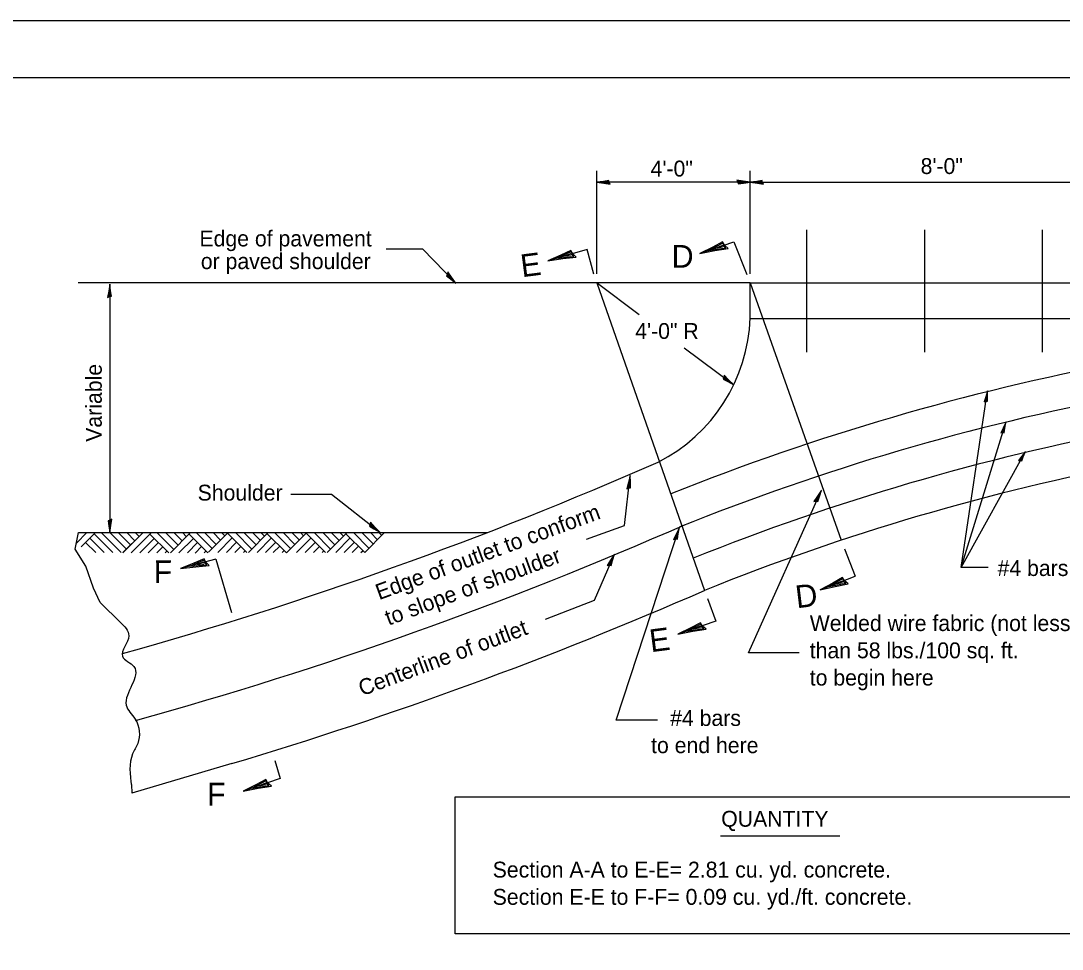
# Model space of a CAD drawing. Extents: x 0 to 2.83, y 0 to 1.83.
# Drawn here: x 0.939 to 1.704, y 1.152 to 1.833 of the extents above; entities that cross this region are included whole.
import ezdxf

# ---------------------------------------------------------------- set-up
doc = ezdxf.new("R2010")
doc.units = 0
for name, color, linetype in [('RD_Pr_Roadway_Dimensions', 7, 'Continuous'), ('RD_Pr_Roadway_Notes', 7, 'Continuous'), ('SH_General_Details', 7, 'Continuous'), ('SH_Printer_Plotting_Border', 7, 'Continuous')]:
    doc.layers.add(name, color=color, linetype=linetype)

msp = doc.modelspace()

# ---------------------------------------------------------------- linework, layer by layer
at = {"layer": 'RD_Pr_Roadway_Dimensions'}
for p, q in [((1.36237, 1.64758), (1.36237, 1.72312)), ((1.47511, 1.64758), (1.47511, 1.72312)), ((1.47511, 1.66913), (1.47511, 1.72312)), ((1.47511, 1.71481), (1.36237, 1.71481)), ((1.47511, 1.71482), (1.76837, 1.71482))]:
    msp.add_line(p, q, dxfattribs=at)
for points in [[(1.3714, 1.71468), (1.3711, 1.71603), (1.36728, 1.71545), (1.36237, 1.71481), (1.36761, 1.71409), (1.37221, 1.71329), (1.3714, 1.71468), (1.371, 1.71557), (1.36567, 1.7148), (1.3715, 1.71378), (1.37064, 1.71493), (1.36819, 1.71477), (1.37054, 1.71442)], [(1.46608, 1.71494), (1.46638, 1.7136), (1.4702, 1.71418), (1.47511, 1.71481), (1.46987, 1.71553), (1.46527, 1.71634), (1.46608, 1.71494), (1.46648, 1.71405), (1.47181, 1.71482), (1.46598, 1.71584), (1.46684, 1.7147), (1.46929, 1.71485), (1.46694, 1.71521)], [(1.48415, 1.71469), (1.48385, 1.71604), (1.48003, 1.71545), (1.47511, 1.71482), (1.48036, 1.7141), (1.48496, 1.71329), (1.48415, 1.71469), (1.48375, 1.71558), (1.47842, 1.71481), (1.48424, 1.71379), (1.48338, 1.71494), (1.48093, 1.71478), (1.48329, 1.71442)]]:
    msp.add_lwpolyline(points, dxfattribs=at)
at = {"layer": 'RD_Pr_Roadway_Notes'}
for p, q in [((1.20754, 1.66585), (1.23433, 1.66585)), ((1.23433, 1.66585), (1.25879, 1.64079)), ((1.6301, 1.43189), (1.64961, 1.56158)), ((1.6301, 1.43189), (1.66292, 1.53826)), ((1.6301, 1.43189), (1.67734, 1.51716)), ((1.38285, 1.46261), (1.38693, 1.49933)), ((1.13764, 1.48578), (1.16735, 1.48578)), ((1.16735, 1.48578), (1.20288, 1.45781)), ((1.47376, 1.36929), (1.52738, 1.48873)), ((1.35489, 1.45271), (1.38285, 1.46261)), ((1.37664, 1.31969), (1.42318, 1.4614)), ((1.36072, 1.40798), (1.37528, 1.44178)), ((1.64992, 1.43189), (1.6301, 1.43189)), ((1.32461, 1.394), (1.36072, 1.40798)), ((1.5112, 1.36929), (1.47376, 1.36929)), ((1.40699, 1.31969), (1.37664, 1.31969)), ((1.45336, 1.23477), (1.54088, 1.23477))]:
    msp.add_line(p, q, dxfattribs=at)
for points in [[(1.25257, 1.64735), (1.25182, 1.64619), (1.2549, 1.64386), (1.25879, 1.64079), (1.25564, 1.64505), (1.25301, 1.6489), (1.25257, 1.64735), (1.25222, 1.64643), (1.25649, 1.64316), (1.25315, 1.64804), (1.25293, 1.64662), (1.25475, 1.64498), (1.25336, 1.64691)], [(1.64836, 1.55403), (1.64952, 1.55412), (1.64952, 1.55739), (1.64961, 1.56158), (1.64834, 1.55728), (1.64709, 1.55353), (1.64836, 1.55403), (1.64915, 1.55426), (1.64918, 1.55882), (1.64759, 1.55407), (1.64866, 1.55464), (1.64884, 1.55671), (1.64824, 1.55479)], [(1.66056, 1.53098), (1.66172, 1.53089), (1.66221, 1.53413), (1.66292, 1.53826), (1.66103, 1.5342), (1.65923, 1.53068), (1.66056, 1.53098), (1.66138, 1.53109), (1.66209, 1.53559), (1.65981, 1.53113), (1.66095, 1.53154), (1.66144, 1.53356), (1.66056, 1.53175)], [(1.67354, 1.51053), (1.67466, 1.5102), (1.6758, 1.51326), (1.67734, 1.51716), (1.67466, 1.51357), (1.67217, 1.5105), (1.67354, 1.51053), (1.67436, 1.51046), (1.67598, 1.51472), (1.67283, 1.51083), (1.67404, 1.51099), (1.67493, 1.51287), (1.6737, 1.51127)], [(1.3858, 1.49036), (1.38717, 1.49051), (1.38702, 1.49437), (1.38693, 1.49933), (1.38563, 1.49419), (1.38433, 1.48971), (1.3858, 1.49036), (1.38673, 1.49066), (1.38656, 1.49605), (1.3849, 1.49037), (1.38613, 1.4911), (1.38625, 1.49355), (1.38563, 1.49124)], [(1.52356, 1.48054), (1.52492, 1.48026), (1.52595, 1.48398), (1.52738, 1.48873), (1.52458, 1.48424), (1.52196, 1.48037), (1.52356, 1.48054), (1.52454, 1.48054), (1.52602, 1.48572), (1.5227, 1.48082), (1.5241, 1.48114), (1.52497, 1.48343), (1.52367, 1.48143)], [(1.19586, 1.4635), (1.19526, 1.46225), (1.19862, 1.46035), (1.20288, 1.45781), (1.1992, 1.46162), (1.19609, 1.4651), (1.19586, 1.4635), (1.19562, 1.46255), (1.20029, 1.45986), (1.19634, 1.46426), (1.19631, 1.46283), (1.19833, 1.46144), (1.1967, 1.46318)], [(1.42023, 1.45285), (1.42161, 1.45272), (1.42225, 1.45653), (1.42318, 1.4614), (1.42086, 1.45664), (1.41866, 1.45252), (1.42023, 1.45285), (1.42121, 1.45296), (1.42214, 1.45826), (1.41935, 1.45305), (1.42071, 1.45351), (1.42133, 1.45588), (1.42025, 1.45375)], [(1.37158, 1.43354), (1.37294, 1.43328), (1.37392, 1.43702), (1.37528, 1.44178), (1.37254, 1.43725), (1.36998, 1.43335), (1.37158, 1.43354), (1.37256, 1.43355), (1.37397, 1.43875), (1.37072, 1.43381), (1.37212, 1.43414), (1.37294, 1.43645), (1.37168, 1.43443)]]:
    msp.add_lwpolyline(points, dxfattribs=at)
msp.add_lwpolyline([(1.25831, 1.26352), (1.78864, 1.26352), (1.78864, 1.16274), (1.25831, 1.16274)], close=True, dxfattribs=at)
at = {"layer": 'SH_General_Details'}
for p, q in [((2.83333, 1.83333), (-0.00001, 1.83333)), ((1.51644, 1.67983), (1.51644, 1.59007)), ((1.60311, 1.67983), (1.60311, 1.59007)), ((1.68978, 1.67983), (1.68978, 1.59007)), ((1.43819, 1.66251), (1.46316, 1.67106)), ((1.46316, 1.67106), (1.47266, 1.64712)), ((1.35536, 1.6655), (1.32627, 1.65707)), ((1.36019, 1.64719), (1.35536, 1.6655)), ((1.43545, 1.64092), (0.98115, 1.64092)), ((1.00445, 1.63996), (1.00445, 1.45752)), ((1.36246, 1.64092), (1.44157, 1.41506)), ((1.36277, 1.64069), (1.39353, 1.61777)), ((1.47511, 1.64092), (1.43545, 1.64092)), ((1.47511, 1.64092), (2.45596, 1.64092)), ((1.47511, 1.64092), (1.54201, 1.45187)), ((1.47511, 1.61513), (1.47511, 1.64092)), ((1.4751, 1.61486), (2.45195, 1.61486)), ((1.42649, 1.5932), (1.46301, 1.56598)), ((0.97897, 1.44534), (0.9814, 1.45752)), ((0.97998, 1.44985), (0.98765, 1.45752)), ((0.9814, 1.45752), (1.28175, 1.45752)), ((0.98334, 1.44695), (0.9939, 1.45752)), ((1.00668, 1.4428), (0.99293, 1.45655)), ((1.01293, 1.4428), (0.9982, 1.45752)), ((1.01668, 1.4453), (1.00446, 1.45752)), ((1.0198, 1.44842), (1.01071, 1.45752)), ((1.01402, 1.44264), (1.0289, 1.45752)), ((1.01418, 1.4428), (1.02793, 1.45655)), ((1.02293, 1.45155), (1.01696, 1.45752)), ((1.02027, 1.44264), (1.03515, 1.45752)), ((1.02605, 1.45467), (1.02321, 1.45752)), ((1.04777, 1.44264), (1.03402, 1.45639)), ((1.05152, 1.44514), (1.03914, 1.45752)), ((1.05465, 1.44827), (1.04539, 1.45752)), ((1.04902, 1.44264), (1.0639, 1.45752)), ((1.05777, 1.45139), (1.05164, 1.45752)), ((1.0609, 1.45452), (1.05789, 1.45752)), ((1.06277, 1.45639), (1.07652, 1.44264)), ((1.06789, 1.45752), (1.07964, 1.44576)), ((1.07414, 1.45752), (1.08277, 1.44889)), ((1.07697, 1.44309), (1.0914, 1.45752)), ((1.08039, 1.45752), (1.0859, 1.45202)), ((1.08664, 1.45752), (1.08902, 1.45514)), ((1.10517, 1.44295), (1.091, 1.45712)), ((1.10892, 1.44545), (1.09685, 1.45752)), ((1.11204, 1.44857), (1.1031, 1.45752)), ((1.10642, 1.44295), (1.12099, 1.45752)), ((1.11517, 1.4517), (1.10935, 1.45752)), ((1.11829, 1.45482), (1.1156, 1.45752)), ((1.12017, 1.4567), (1.13431, 1.44255)), ((1.1256, 1.45752), (1.13744, 1.44568)), ((1.13185, 1.45752), (1.14056, 1.4488)), ((1.13431, 1.44255), (1.14928, 1.45752)), ((1.13827, 1.45752), (1.14378, 1.45202)), ((1.14452, 1.45752), (1.1469, 1.45514)), ((1.16305, 1.44295), (1.14888, 1.45712)), ((1.1668, 1.44545), (1.15473, 1.45752)), ((1.16992, 1.44857), (1.16098, 1.45752)), ((1.1643, 1.44295), (1.17887, 1.45752)), ((1.17305, 1.4517), (1.16723, 1.45752)), ((1.17617, 1.45482), (1.17348, 1.45752)), ((1.17805, 1.4567), (1.1918, 1.44295)), ((1.18348, 1.45752), (1.19492, 1.44607)), ((1.18973, 1.45752), (1.19805, 1.4492)), ((1.1918, 1.44295), (1.20637, 1.45752)), ((1.19598, 1.45752), (1.20117, 1.45232)), ((1.20223, 1.45752), (1.2043, 1.45545)), ((0.99418, 1.4428), (0.98668, 1.4503)), ((1.00043, 1.4428), (0.9898, 1.45342)), ((1.02652, 1.44264), (1.03715, 1.45327)), ((1.03277, 1.44264), (1.04027, 1.45014)), ((1.03902, 1.44264), (1.0434, 1.44702)), ((1.05527, 1.44264), (1.0659, 1.45327)), ((1.06152, 1.44264), (1.06902, 1.45014)), ((1.06728, 1.4425), (1.07197, 1.44719)), ((1.08392, 1.44295), (1.09454, 1.45357)), ((1.09017, 1.44295), (1.09767, 1.45045)), ((1.09642, 1.44295), (1.10079, 1.44732)), ((1.11267, 1.44295), (1.12329, 1.45357)), ((1.11892, 1.44295), (1.12642, 1.45045)), ((1.12467, 1.4428), (1.12937, 1.4475)), ((1.1418, 1.44295), (1.15242, 1.45357)), ((1.14805, 1.44295), (1.15555, 1.45045)), ((1.1543, 1.44295), (1.15867, 1.44732)), ((1.17055, 1.44295), (1.18117, 1.45357)), ((1.1768, 1.44295), (1.1843, 1.45045)), ((1.18255, 1.4428), (1.18725, 1.4475)), ((0.98698, 1.43298), (0.97897, 1.44534)), ((1.04527, 1.44264), (1.04652, 1.44389)), ((1.0738, 1.44266), (1.07505, 1.44391)), ((1.10267, 1.44295), (1.10392, 1.4442)), ((1.1312, 1.44297), (1.13245, 1.44422)), ((1.16055, 1.44295), (1.1618, 1.4442)), ((1.18908, 1.44297), (1.19033, 1.44422)), ((1.54447, 1.44568), (1.55235, 1.4254)), ((0.99253, 1.4167), (0.98698, 1.43298)), ((1.08251, 1.43791), (1.05655, 1.43109)), ((1.08251, 1.43791), (1.09392, 1.39892)), ((1.52657, 1.41539), (1.55235, 1.4254)), ((0.99752, 1.40609), (0.99253, 1.4167)), ((1.44371, 1.40917), (1.44974, 1.39251)), ((1.01268, 1.39129), (0.99752, 1.40609)), ((1.44974, 1.39251), (1.42199, 1.38286)), ((1.09413, 1.28785), (1.02069, 1.2661)), ((1.12574, 1.29015), (1.12961, 1.27693)), ((1.02035, 1.27258), (1.02069, 1.2661)), ((1.12961, 1.27693), (1.10248, 1.2677))]:
    msp.add_line(p, q, dxfattribs=at)
msp.add_lwpolyline([(0.16666, 1.79167), (2.79166, 1.79167), (2.79166, 0.04167), (0.16666, 0.04167)], close=True, dxfattribs=at)
for points in [[(1.45638, 1.66844), (1.45485, 1.67094), (1.4476, 1.66715), (1.43819, 1.66251), (1.44919, 1.66467), (1.45895, 1.6662), (1.45638, 1.66844), (1.45496, 1.66995), (1.44481, 1.66476), (1.45718, 1.6667), (1.45468, 1.66841), (1.44988, 1.66642), (1.45484, 1.66732)], [(1.34472, 1.66212), (1.34331, 1.66469), (1.33588, 1.66126), (1.32627, 1.65707), (1.33736, 1.65869), (1.34718, 1.65976), (1.34472, 1.66212), (1.34337, 1.6637), (1.33298, 1.659), (1.34544, 1.66035), (1.34301, 1.66218), (1.33812, 1.66042), (1.34312, 1.66108)], [(1.00431, 1.63092), (1.00566, 1.63122), (1.00508, 1.63504), (1.00445, 1.63996), (1.00373, 1.63471), (1.00292, 1.63011), (1.00431, 1.63092), (1.00521, 1.63132), (1.00444, 1.63665), (1.00342, 1.63083), (1.00456, 1.63169), (1.00441, 1.63414), (1.00405, 1.63178)], [(1.45584, 1.57148), (1.45528, 1.57022), (1.45869, 1.5684), (1.46301, 1.56598), (1.45923, 1.56969), (1.45603, 1.57308), (1.45584, 1.57148), (1.45563, 1.57053), (1.46037, 1.56796), (1.45631, 1.57226), (1.45631, 1.57083), (1.45837, 1.56949), (1.45669, 1.57118)], [(1.00458, 1.46655), (1.00323, 1.46625), (1.00381, 1.46243), (1.00445, 1.45752), (1.00517, 1.46276), (1.00597, 1.46736), (1.00458, 1.46655), (1.00369, 1.46615), (1.00445, 1.46082), (1.00548, 1.46665), (1.00433, 1.46579), (1.00448, 1.46334), (1.00484, 1.46569)], [(1.07512, 1.43568), (1.07377, 1.43828), (1.06626, 1.43504), (1.05655, 1.43109), (1.06767, 1.43244), (1.07752, 1.43326), (1.07512, 1.43568), (1.07381, 1.43729), (1.06331, 1.43285), (1.07579, 1.43389), (1.07341, 1.43578), (1.06849, 1.43414), (1.0735, 1.43468)], [(1.5445, 1.42205), (1.54287, 1.42448), (1.53578, 1.42041), (1.52657, 1.41539), (1.53747, 1.41799), (1.54716, 1.41991), (1.5445, 1.42205), (1.54302, 1.4235), (1.53309, 1.4179), (1.54537, 1.42035), (1.5428, 1.42195), (1.53808, 1.41977), (1.54301, 1.42087)], [(1.44015, 1.38888), (1.43861, 1.39136), (1.43137, 1.38754), (1.42199, 1.38286), (1.43298, 1.38506), (1.44273, 1.38665), (1.44015, 1.38888), (1.43872, 1.39038), (1.4286, 1.38514), (1.44096, 1.38714), (1.43844, 1.38884), (1.43366, 1.38683), (1.43861, 1.38775)], [(1.12068, 1.2736), (1.11915, 1.27609), (1.11189, 1.27232), (1.10248, 1.2677), (1.11348, 1.26983), (1.12324, 1.27135), (1.12068, 1.2736), (1.11926, 1.27511), (1.1091, 1.26993), (1.12147, 1.27186), (1.11897, 1.27357), (1.11417, 1.27159), (1.11913, 1.27248)]]:
    msp.add_lwpolyline(points, dxfattribs=at)
for centre, radius, start, end in [((1.35177, 1.61944), 0.12342, 296.80453, 358.00016), ((2.07859, -0.16766), 1.78111, 89.64662, 111.81359), ((2.07859, -0.16766), 1.75611, 89.64662, 111.924), ((2.07859, -0.16766), 1.73111, 89.64663, 111.88613), ((2.07859, -0.16766), 1.70611, 89.64662, 111.924), ((0.21762, 4.21982), 2.96018, 285.60267, 293.69924), ((0.21762, 4.21982), 3.01018, 285.52743, 293.69924), ((0.21762, 4.21982), 3.06018, 286.64386, 293.57566)]:
    msp.add_arc(centre, radius, start, end, dxfattribs=at)
msp.add_spline([(1.01186, 1.39207), (1.01845, 1.38172), (1.01376, 1.36665), (1.02221, 1.35911), (1.01656, 1.33087), (1.02315, 1.32051), (1.02503, 1.30264), (1.02129, 1.29509), (1.02033, 1.27156)], degree=3, dxfattribs=at)
at = {"layer": 'SH_Printer_Plotting_Border'}
msp.add_lwpolyline([(-0.00001, 0), (2.83333, 0), (2.83333, 1.83333), (-0.00001, 1.83333)], close=True, dxfattribs=at)

# ---------------------------------------------------------------- texts
at = {"layer": 'RD_Pr_Roadway_Dimensions'}
for s, p in [('4\'-0"', (1.40191, 1.71901)), ('8\'-0"', (1.60034, 1.72085))]:
    msp.add_text(s, height=0.011667, rotation=360, dxfattribs=at).set_placement(p)
at = {"layer": 'RD_Pr_Roadway_Notes'}
for s, height, rotation, p in [('Edge of pavement', 0.0116667, 360, (1.07036, 1.66767)), ('D', 0.01667, 360, (1.41739, 1.65205)), ('or paved shoulder', 0.0116667, 360, (1.07137, 1.65101)), ('E', 0.01667, 7.35269, (1.30746, 1.64501)), ('Shoulder', 0.011667, 360, (1.06904, 1.48101)), ('Edge of outlet to conform', 0.0116667, 20.20143, (1.20242, 1.40785)), ('to slope of shoulder', 0.0116667, 20.20143, (1.20933, 1.38908)), ('F', 0.01667, 0.41688, (1.03685, 1.4204)), ('#4 bars', 0.011667, 360, (1.65688, 1.42564)), ('D', 0.01667, 6.82573, (1.50936, 1.40191)), ('Welded wire fabric (not less', 0.0116667, 360, (1.51886, 1.38521)), ('Centerline of outlet', 0.0116667, 20.47022, (1.1899, 1.3373)), ('E', 0.01667, 7.35269, (1.40217, 1.36964)), ('than 58 lbs./100 sq. ft.', 0.0116667, 360, (1.51886, 1.36521)), ('to begin here', 0.0116667, 360, (1.51886, 1.34521)), ('#4 bars', 0.011667, 360, (1.41627, 1.31554)), ('to end here', 0.0116667, 360, (1.40226, 1.29554)), ('F', 0.01667, 360, (1.07602, 1.25708)), ('QUANTITY', 0.011667, 360, (1.45381, 1.24151)), ('Section A-A to E-E= 2.81 cu. yd. concrete.', 0.0116667, 360, (1.28587, 1.20417)), ('Section E-E to F-F= 0.09 cu. yd./ft. concrete.', 0.0116667, 360, (1.28587, 1.18417))]:
    msp.add_text(s, height=height, rotation=rotation, dxfattribs=at).set_placement(p)
at = {"layer": 'SH_General_Details'}
for s, rotation, p in [('4\'-0" R', 360, (1.39061, 1.59972)), ('Variable', 90, (0.99859, 1.52417))]:
    msp.add_text(s, height=0.011667, rotation=rotation, dxfattribs=at).set_placement(p)

doc.saveas('drawing.dxf')
